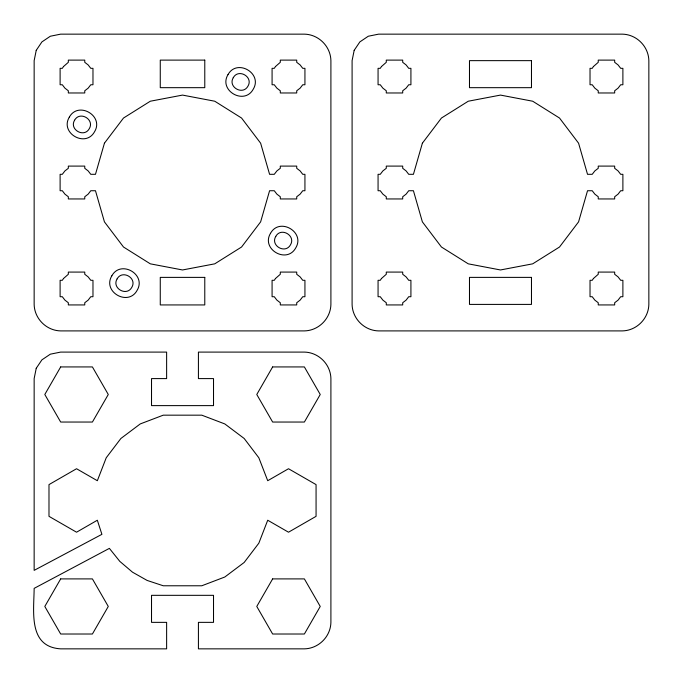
<?xml version="1.0" encoding="UTF-8"?>
<svg xmlns="http://www.w3.org/2000/svg" width="683" height="683" viewBox="0 0 683 683"><rect width="100%" height="100%" fill="white"/><g stroke="black" fill="none" stroke-linecap="round" stroke-linejoin="round"><path stroke-width="1.02" d="M36.233 50.337L34.15 60.642L34.15 304.405C34.432 318.654 46.401 330.623 60.642 330.905L304.405 330.905C318.654 330.623 330.623 318.654 330.905 304.405L330.905 60.642C330.623 46.401 318.654 34.432 304.405 34.15L60.642 34.15L50.337 36.233L41.911 41.911L36.233 50.337M36.233 368.282L34.15 378.595L34.15 570.365L101.904 534.337L97.336 520.233L76.547 532.211L48.988 516.339L48.988 484.606L76.547 468.734L97.345 480.721L106.232 457.764L120.882 438.486L140.246 423.93L163.263 415.17L201.792 415.17L224.809 423.93L244.173 438.477L258.831 457.764L267.719 480.712L288.508 468.734L316.067 484.606L316.067 516.339L288.508 532.211L267.719 520.233L258.831 543.19L244.173 562.468L224.809 577.015L201.792 585.775L163.263 585.775L147.093 580.422L132.493 572.175L119.807 561.375L109.382 548.372L34.15 588.37C33.954 611.439 27.977 646.81 60.642 648.85L166.626 648.85L166.626 622.358L151.524 622.358L151.524 595.328L213.523 595.328L213.523 622.358L198.42 622.358L198.42 648.85L304.405 648.85C318.654 648.568 330.623 636.599 330.905 622.358L330.905 378.595C330.623 364.346 318.654 352.377 304.405 352.095L198.42 352.095L198.42 378.595L213.523 378.595L213.523 405.617L151.524 405.617L151.524 378.595L166.626 378.595L166.626 352.095L60.642 352.095L50.337 354.178L41.911 359.856L36.233 368.282M354.178 50.337L352.095 60.642L352.095 304.405C352.377 318.654 364.346 330.623 378.595 330.905L622.358 330.905C636.599 330.623 648.568 318.654 648.85 304.405L648.85 60.642C648.568 46.401 636.599 34.432 622.358 34.15L378.595 34.15L368.282 36.233L359.856 41.911L354.178 50.337M104.431 143.191L95.483 174.31L90.771 174.31L88.158 170.912L84.76 168.3L84.76 166.097L68.326 166.097L68.326 168.3L64.928 170.912L62.315 174.31L60.113 174.31L60.113 190.736L62.315 190.736L64.928 194.143L68.326 196.755L68.326 198.949L84.76 198.949L84.76 196.755L88.158 194.143L90.771 190.736L95.483 190.736L104.431 221.864L123.495 247.015L150.311 263.834L182.532 269.964L214.752 263.834L241.569 247.015L260.633 221.864L269.58 190.736L274.276 190.736L276.897 194.143L280.295 196.755L280.295 198.949L296.721 198.949L296.721 196.755L300.127 194.143L302.74 190.736L304.934 190.736L304.934 174.31L302.74 174.31L300.127 170.912L296.721 168.3L296.721 166.097L280.295 166.097L280.295 168.3L276.897 170.912L274.276 174.31L269.58 174.31L260.633 143.191L241.569 118.039L214.752 101.221L182.532 95.091L150.311 101.221L123.495 118.039L104.431 143.191M422.376 143.191L413.428 174.31L408.724 174.31L406.103 170.912L402.705 168.3L402.705 166.097L386.279 166.097L386.279 168.3L382.873 170.912L380.26 174.31L378.066 174.31L378.066 190.736L380.26 190.736L382.873 194.143L386.279 196.755L386.279 198.949L402.705 198.949L402.705 196.755L406.103 194.143L408.724 190.736L413.428 190.736L422.376 221.864L441.44 247.015L468.256 263.834L500.477 269.964L532.697 263.834L559.514 247.015L578.578 221.864L587.525 190.736L592.229 190.736L594.842 194.143L598.24 196.755L598.24 198.949L614.674 198.949L614.674 196.755L618.072 194.143L620.685 190.736L622.887 190.736L622.887 174.31L620.685 174.31L618.072 170.912L614.674 168.3L614.674 166.097L598.24 166.097L598.24 168.3L594.842 170.912L592.229 174.31L587.525 174.31L578.578 143.191L559.514 118.039L532.697 101.221L500.477 95.091L468.256 101.221L441.44 118.039L422.376 143.191M69.316 117.16C59.609 133.065 85.631 148.091 94.553 131.734C104.26 115.828 78.229 100.802 69.316 117.16M74.592 120.208C68.94 129.463 84.086 138.205 89.277 128.686C94.92 119.431 79.783 110.689 74.592 120.208M111.833 275.838C102.126 291.735 128.148 306.761 137.07 290.412C146.777 274.506 120.746 259.48 111.833 275.838M117.109 278.886C111.457 288.132 126.603 296.874 131.793 287.364C137.437 278.109 122.3 269.367 117.109 278.886M227.994 74.643C218.287 90.549 244.309 105.575 253.231 89.217C262.938 73.312 236.907 58.286 227.994 74.643M233.27 77.691C227.618 86.946 242.764 95.688 247.955 86.169C253.598 76.914 238.452 68.172 233.27 77.691M270.511 233.321C260.804 249.218 286.826 264.244 295.748 247.895C305.455 231.989 279.424 216.963 270.511 233.321M275.787 236.369C270.135 245.615 285.281 254.358 290.471 244.847C296.115 235.592 280.969 226.85 275.787 236.369M60.676 366.933L44.805 394.492L60.676 422.043L92.41 422.043L108.281 394.492L92.41 366.933L60.676 366.933M60.676 578.902L44.805 606.453L60.676 634.012L92.41 634.012L108.281 606.453L92.41 578.902L60.676 578.902M272.637 366.933L256.774 394.492L272.637 422.043L304.379 422.043L320.242 394.492L304.379 366.933L272.637 366.933M272.637 578.902L256.774 606.453L272.637 634.012L304.379 634.012L320.242 606.453L304.379 578.902L272.637 578.902M63.51 66.541L62.315 68.326L60.113 68.326L60.113 84.76L62.315 84.76L64.928 88.158L68.326 90.771L68.326 92.973L84.76 92.973L84.76 90.771L88.158 88.158L90.771 84.76L92.973 84.76L92.973 68.326L90.771 68.326L88.158 64.928L84.76 62.315L84.76 60.113L68.326 60.113L68.326 62.315L63.51 66.541M63.51 278.51L62.315 280.295L60.113 280.295L60.113 296.721L62.315 296.721L64.928 300.127L68.326 302.74L68.326 304.934L84.76 304.934L84.76 302.74L88.158 300.127L90.771 296.721L92.973 296.721L92.973 280.295L90.771 280.295L88.158 276.897L84.76 274.276L84.76 272.082L68.326 272.082L68.326 274.276L63.51 278.51M275.48 66.541L274.276 68.326L272.082 68.326L272.082 84.76L274.276 84.76L276.897 88.158L280.295 90.771L280.295 92.973L296.721 92.973L296.721 90.771L300.127 88.158L302.74 84.76L304.934 84.76L304.934 68.326L302.74 68.326L300.127 64.928L296.721 62.315L296.721 60.113L280.295 60.113L280.295 62.315L275.48 66.541M381.464 66.541L380.26 68.326L378.066 68.326L378.066 84.76L380.26 84.76L382.873 88.158L386.279 90.771L386.279 92.973L402.705 92.973L402.705 90.771L406.103 88.158L408.724 84.76L410.918 84.76L410.918 68.326L408.724 68.326L406.103 64.928L402.705 62.315L402.705 60.113L386.279 60.113L386.279 62.315L381.464 66.541M275.48 278.51L274.276 280.295L272.082 280.295L272.082 296.721L274.276 296.721L276.897 300.127L280.295 302.74L280.295 304.934L296.721 304.934L296.721 302.74L300.127 300.127L302.74 296.721L304.934 296.721L304.934 280.295L302.74 280.295L300.127 276.897L296.721 274.276L296.721 272.082L280.295 272.082L280.295 274.276L275.48 278.51M381.464 278.51L380.26 280.295L378.066 280.295L378.066 296.721L380.26 296.721L382.873 300.127L386.279 302.74L386.279 304.934L402.705 304.934L402.705 302.74L406.103 300.127L408.724 296.721L410.918 296.721L410.918 280.295L408.724 280.295L406.103 276.897L402.705 274.276L402.705 272.082L386.279 272.082L386.279 274.276L381.464 278.51M593.425 66.541L592.229 68.326L590.027 68.326L590.027 84.76L592.229 84.76L594.842 88.158L598.24 90.771L598.24 92.973L614.674 92.973L614.674 90.771L618.072 88.158L620.685 84.76L622.887 84.76L622.887 68.326L620.685 68.326L618.072 64.928L614.674 62.315L614.674 60.113L598.24 60.113L598.24 62.315L593.425 66.541M593.425 278.51L592.229 280.295L590.027 280.295L590.027 296.721L592.229 296.721L594.842 300.127L598.24 302.74L598.24 304.934L614.674 304.934L614.674 302.74L618.072 300.127L620.685 296.721L622.887 296.721L622.887 280.295L620.685 280.295L618.072 276.897L614.674 274.276L614.674 272.082L598.24 272.082L598.24 274.276L593.425 278.51M204.78 60.113L160.266 60.113L160.266 87.672L204.78 87.672L204.78 60.113M531.476 60.642L469.477 60.642L469.477 87.672L531.476 87.672L531.476 60.642M204.78 277.383L160.266 277.383L160.266 304.934L204.78 304.934L204.78 277.383M531.476 277.383L469.477 277.383L469.477 304.405L531.476 304.405L531.476 277.383"/></g></svg>
